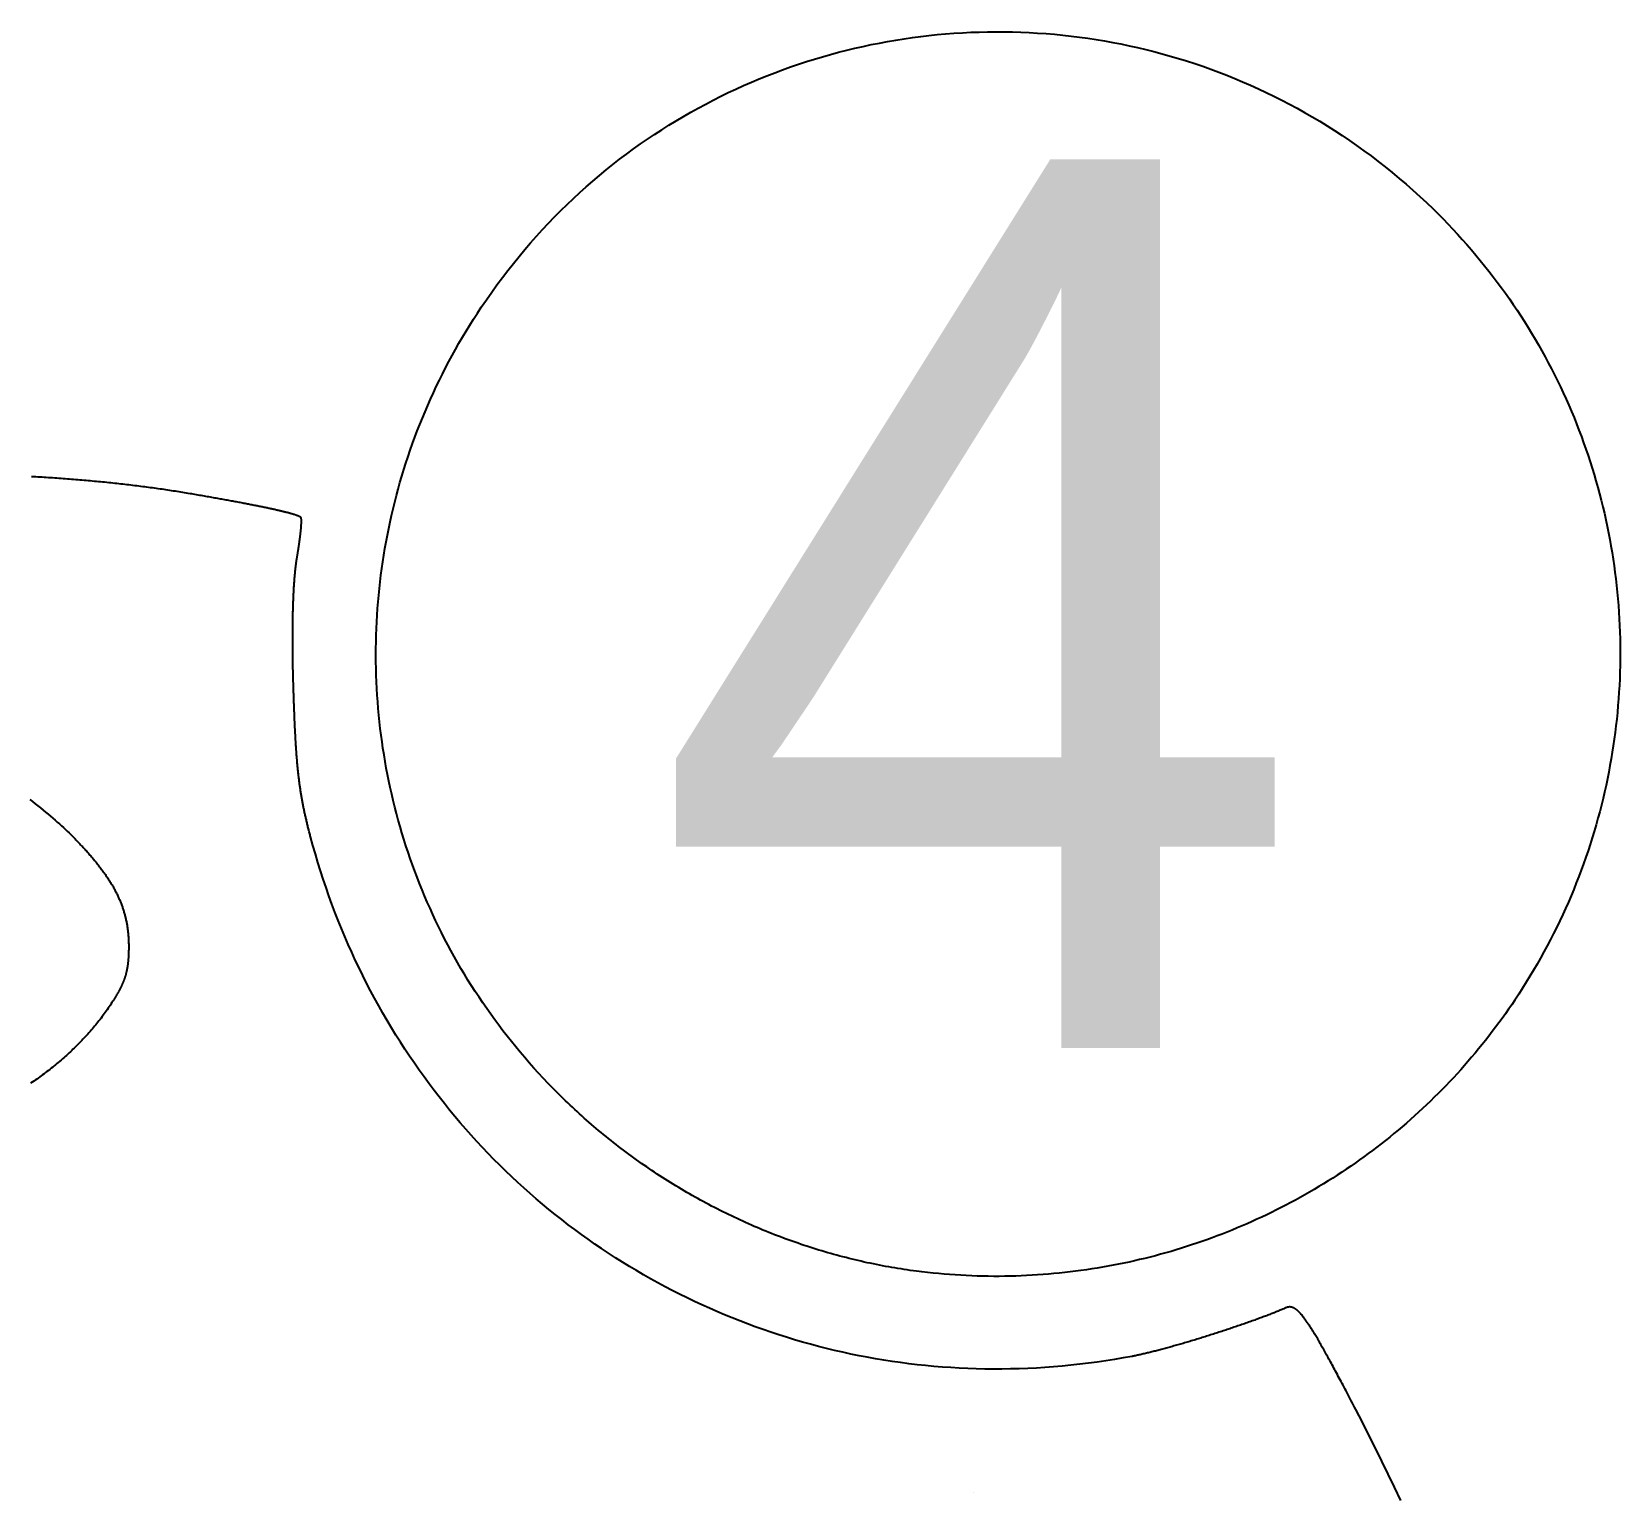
# Model space of a CAD drawing. Extents: x 0 to 527, y 0 to 420.
# Drawn here: x 504.1 to 511.64, y 92.19 to 99.12 of the extents above; entities that cross this region are included whole.
import ezdxf

# ---------------------------------------------------------------- set-up
doc = ezdxf.new("R2010")
doc.units = 0
doc.layers.get('0').update_dxf_attribs({"linetype": 'CONTINUOUS'})
doc.layers.add('LAYER_1', color=7, linetype='CONTINUOUS')

# ---------------------------------------------------------------- blocks, each defined once
blk = doc.blocks.new('LOGO')
at = {"layer": 'LAYER_1', "color": 5}
for p, q in [((240.1545, 207.9206), (240.1545, 207.9206)), ((243.0603, 196.6132), (243.0603, 196.6132))]:
    blk.add_line(p, q, dxfattribs=at)
for points in [[(217.893, 257.231, 0), (218.156, 257.619, 0), (218.423, 258.001, 0), (218.695, 258.378, 0), (218.971, 258.75, 0), (219.251, 259.117, 0), (219.536, 259.478, 0), (219.825, 259.834, 0), (220.118, 260.185, 0), (220.415, 260.531, 0), (220.717, 260.871, 0), (221.022, 261.206, 0), (221.331, 261.535, 0), (221.644, 261.859, 0), (221.96, 262.178, 0), (222.281, 262.492, 0), (222.605, 262.8, 0), (222.933, 263.103, 0), (223.264, 263.4, 0), (223.598, 263.692, 0), (223.936, 263.979, 0), (224.278, 264.26, 0), (224.622, 264.536, 0), (224.97, 264.807, 0), (225.321, 265.072, 0), (225.675, 265.332, 0), (226.032, 265.586, 0), (226.392, 265.835, 0), (226.755, 266.079, 0), (227.121, 266.317, 0), (227.49, 266.549, 0), (227.861, 266.777, 0), (228.235, 266.998, 0), (228.611, 267.215, 0), (228.99, 267.425, 0), (229.372, 267.631, 0), (229.756, 267.831, 0), (230.142, 268.025, 0), (230.53, 268.214, 0), (230.921, 268.397, 0), (231.314, 268.575, 0), (231.709, 268.748, 0), (232.106, 268.915, 0), (232.505, 269.076, 0), (232.905, 269.232, 0), (233.308, 269.382, 0), (233.712, 269.527, 0), (234.118, 269.666, 0), (234.526, 269.8, 0), (234.935, 269.928, 0), (235.346, 270.051, 0), (235.758, 270.168, 0), (236.172, 270.279, 0), (236.587, 270.385, 0), (237.003, 270.485, 0), (237.421, 270.58, 0), (237.839, 270.669, 0), (238.259, 270.752, 0), (238.68, 270.83, 0), (239.101, 270.902, 0), (239.524, 270.969, 0), (239.947, 271.03, 0), (240.372, 271.085, 0), (240.796, 271.135, 0), (241.222, 271.179, 0), (241.648, 271.217, 0), (242.074, 271.249, 0), (242.502, 271.276, 0), (242.929, 271.298, 0), (243.357, 271.313, 0), (243.785, 271.323, 0), (244.213, 271.327, 0), (244.641, 271.326, 0), (245.07, 271.319, 0), (245.498, 271.306, 0), (245.927, 271.287, 0), (246.355, 271.262, 0), (246.783, 271.232, 0), (247.211, 271.196, 0), (247.638, 271.155, 0), (248.066, 271.107, 0), (248.492, 271.054, 0), (248.919, 270.995, 0), (249.344, 270.93, 0), (249.769, 270.86, 0), (250.194, 270.783, 0), (250.618, 270.701, 0), (251.041, 270.613, 0), (251.463, 270.52, 0), (251.884, 270.42, 0), (252.304, 270.315, 0), (252.723, 270.203, 0), (253.141, 270.086, 0), (253.558, 269.964, 0), (253.973, 269.835, 0), (254.388, 269.7, 0), (254.8, 269.56, 0), (255.212, 269.413, 0), (255.622, 269.261, 0), (256.03, 269.103, 0), (256.437, 268.939, 0), (256.842, 268.769, 0), (257.246, 268.593, 0), (257.647, 268.412, 0), (258.047, 268.224, 0), (258.445, 268.03, 0), (258.841, 267.831, 0), (259.234, 267.626, 0), (259.626, 267.414, 0), (260.015, 267.197, 0), (260.403, 266.974, 0), (260.787, 266.745, 0), (261.17, 266.509, 0), (261.55, 266.268, 0), (261.928, 266.021, 0), (262.303, 265.768, 0), (262.675, 265.509, 0), (263.045, 265.244, 0), (263.412, 264.973, 0), (263.776, 264.695, 0), (264.137, 264.412, 0), (264.496, 264.123, 0), (264.851, 263.828, 0), (265.204, 263.527, 0), (265.553, 263.219, 0), (265.899, 262.906, 0), (266.242, 262.587, 0), (266.581, 262.261, 0)], [(266.581, 262.261, 0), (266.839, 262.008, 0), (267.093, 261.753, 0), (267.343, 261.495, 0), (267.59, 261.235, 0), (267.834, 260.973, 0), (268.074, 260.708, 0), (268.311, 260.442, 0), (268.544, 260.173, 0), (268.774, 259.902, 0), (269, 259.629, 0), (269.223, 259.354, 0), (269.443, 259.077, 0), (269.659, 258.798, 0), (269.871, 258.517, 0), (270.08, 258.234, 0), (270.286, 257.949, 0), (270.488, 257.663, 0), (270.687, 257.374, 0), (270.882, 257.084, 0), (271.074, 256.792, 0), (271.262, 256.498, 0), (271.446, 256.203, 0), (271.628, 255.905, 0), (271.805, 255.607, 0), (271.98, 255.306, 0), (272.15, 255.004, 0), (272.317, 254.7, 0), (272.481, 254.395, 0), (272.641, 254.089, 0), (272.798, 253.781, 0), (272.951, 253.471, 0), (273.101, 253.16, 0), (273.247, 252.848, 0), (273.389, 252.534, 0), (273.528, 252.219, 0), (273.664, 251.903, 0), (273.795, 251.586, 0), (273.924, 251.267, 0), (274.049, 250.947, 0), (274.17, 250.626, 0), (274.288, 250.304, 0), (274.402, 249.981, 0), (274.512, 249.656, 0), (274.619, 249.331, 0), (274.723, 249.005, 0), (274.823, 248.677, 0), (274.919, 248.349, 0), (275.012, 248.02, 0), (275.101, 247.69, 0), (275.187, 247.359, 0), (275.269, 247.027, 0), (275.347, 246.695, 0), (275.422, 246.362, 0), (275.493, 246.028, 0), (275.561, 245.693, 0), (275.625, 245.358, 0), (275.685, 245.022, 0), (275.742, 244.686, 0), (275.795, 244.348, 0), (275.845, 244.011, 0), (275.891, 243.673, 0), (275.933, 243.334, 0), (275.972, 242.995, 0), (276.007, 242.656, 0), (276.038, 242.316, 0), (276.066, 241.976, 0), (276.09, 241.635, 0), (276.111, 241.294, 0), (276.128, 240.953, 0), (276.141, 240.612, 0), (276.151, 240.271, 0), (276.157, 239.929, 0), (276.159, 239.587, 0), (276.157, 239.245, 0), (276.152, 238.903, 0), (276.144, 238.561, 0), (276.131, 238.219, 0), (276.115, 237.877, 0), (276.096, 237.535, 0), (276.072, 237.194, 0), (276.045, 236.852, 0), (276.014, 236.51, 0), (275.98, 236.169, 0), (275.942, 235.828, 0), (275.9, 235.487, 0), (275.855, 235.146, 0), (275.805, 234.805, 0), (275.752, 234.465, 0), (275.696, 234.126, 0), (275.635, 233.786, 0), (275.571, 233.447, 0), (275.504, 233.109, 0), (275.432, 232.771, 0), (275.357, 232.433, 0), (275.278, 232.097, 0), (275.195, 231.76, 0), (275.109, 231.424, 0), (275.019, 231.089, 0), (274.925, 230.755, 0), (274.827, 230.421, 0), (274.726, 230.088, 0), (274.621, 229.756, 0), (274.512, 229.425, 0), (274.399, 229.094, 0), (274.283, 228.764, 0), (274.163, 228.435, 0), (274.039, 228.107, 0), (273.911, 227.78, 0), (273.78, 227.454, 0), (273.644, 227.129, 0), (273.505, 226.805, 0), (273.363, 226.482, 0), (273.216, 226.161, 0), (273.066, 225.84, 0), (272.912, 225.52, 0), (272.754, 225.202, 0), (272.592, 224.885, 0), (272.426, 224.569, 0), (272.257, 224.254, 0), (272.084, 223.941, 0), (271.907, 223.629, 0), (271.726, 223.319, 0), (271.542, 223.01, 0), (271.353, 222.702, 0), (271.161, 222.396, 0), (270.965, 222.091, 0), (270.765, 221.788, 0)], [(222.077, 216.758, 0), (221.819, 217.011, 0), (221.565, 217.266, 0), (221.315, 217.524, 0), (221.068, 217.784, 0), (220.824, 218.046, 0), (220.584, 218.311, 0), (220.347, 218.577, 0), (220.114, 218.846, 0), (219.884, 219.117, 0), (219.658, 219.39, 0), (219.435, 219.665, 0), (219.215, 219.942, 0), (218.999, 220.221, 0), (218.787, 220.502, 0), (218.578, 220.785, 0), (218.372, 221.07, 0), (218.17, 221.356, 0), (217.971, 221.645, 0), (217.776, 221.935, 0), (217.584, 222.227, 0), (217.396, 222.521, 0), (217.212, 222.817, 0), (217.03, 223.114, 0), (216.853, 223.413, 0), (216.678, 223.713, 0), (216.508, 224.015, 0), (216.341, 224.319, 0), (216.177, 224.624, 0), (216.017, 224.93, 0), (215.86, 225.239, 0), (215.707, 225.548, 0), (215.557, 225.859, 0), (215.411, 226.171, 0), (215.269, 226.485, 0), (215.13, 226.8, 0), (214.994, 227.116, 0), (214.863, 227.434, 0), (214.734, 227.752, 0), (214.609, 228.072, 0), (214.488, 228.393, 0), (214.37, 228.715, 0), (214.256, 229.038, 0), (214.146, 229.363, 0), (214.039, 229.688, 0), (213.935, 230.014, 0), (213.835, 230.342, 0), (213.739, 230.67, 0), (213.646, 230.999, 0), (213.557, 231.329, 0), (213.471, 231.66, 0), (213.389, 231.992, 0), (213.311, 232.324, 0), (213.236, 232.657, 0), (213.165, 232.991, 0), (213.097, 233.326, 0), (213.033, 233.661, 0), (212.973, 233.997, 0), (212.916, 234.334, 0), (212.863, 234.671, 0), (212.813, 235.008, 0), (212.767, 235.346, 0), (212.725, 235.685, 0), (212.686, 236.024, 0), (212.651, 236.363, 0), (212.62, 236.703, 0), (212.592, 237.044, 0), (212.568, 237.384, 0), (212.547, 237.725, 0), (212.53, 238.066, 0), (212.517, 238.407, 0), (212.507, 238.749, 0), (212.501, 239.09, 0), (212.499, 239.432, 0), (212.501, 239.774, 0), (212.506, 240.116, 0), (212.514, 240.458, 0), (212.527, 240.8, 0), (212.543, 241.142, 0), (212.562, 241.484, 0), (212.586, 241.826, 0), (212.613, 242.167, 0), (212.644, 242.509, 0), (212.678, 242.85, 0), (212.716, 243.192, 0), (212.758, 243.533, 0), (212.803, 243.873, 0), (212.853, 244.214, 0), (212.906, 244.554, 0), (212.962, 244.893, 0), (213.023, 245.233, 0), (213.087, 245.572, 0), (213.154, 245.91, 0), (213.226, 246.248, 0), (213.301, 246.586, 0), (213.38, 246.923, 0), (213.463, 247.259, 0), (213.549, 247.595, 0), (213.639, 247.93, 0), (213.733, 248.264, 0), (213.831, 248.598, 0), (213.932, 248.931, 0), (214.037, 249.263, 0), (214.146, 249.595, 0), (214.259, 249.925, 0), (214.375, 250.255, 0), (214.495, 250.584, 0), (214.619, 250.912, 0), (214.747, 251.239, 0), (214.878, 251.565, 0), (215.014, 251.89, 0), (215.153, 252.214, 0), (215.295, 252.537, 0), (215.442, 252.859, 0), (215.592, 253.179, 0), (215.746, 253.499, 0), (215.904, 253.817, 0), (216.066, 254.134, 0), (216.232, 254.45, 0), (216.401, 254.765, 0), (216.574, 255.078, 0), (216.751, 255.39, 0), (216.932, 255.7, 0), (217.116, 256.009, 0), (217.305, 256.317, 0), (217.497, 256.623, 0), (217.693, 256.928, 0), (217.893, 257.231, 0)], [(202.994, 247.695, 0), (202.9, 247.711, 0), (202.807, 247.727, 0), (202.713, 247.743, 0), (202.619, 247.758, 0), (202.525, 247.773, 0), (202.43, 247.789, 0), (202.335, 247.804, 0), (202.24, 247.819, 0), (202.144, 247.833, 0), (202.048, 247.848, 0), (201.952, 247.863, 0), (201.855, 247.877, 0), (201.758, 247.892, 0), (201.661, 247.906, 0), (201.563, 247.92, 0), (201.465, 247.934, 0), (201.367, 247.948, 0), (201.269, 247.962, 0), (201.17, 247.975, 0), (201.071, 247.989, 0), (200.972, 248.002, 0), (200.873, 248.016, 0), (200.773, 248.029, 0), (200.673, 248.042, 0), (200.572, 248.055, 0), (200.472, 248.067, 0), (200.371, 248.08, 0), (200.27, 248.093, 0), (200.169, 248.105, 0), (200.067, 248.117, 0), (199.965, 248.13, 0), (199.863, 248.142, 0), (199.761, 248.154, 0), (199.659, 248.165, 0), (199.556, 248.177, 0), (199.453, 248.189, 0), (199.35, 248.2, 0), (199.247, 248.211, 0), (199.143, 248.222, 0), (199.04, 248.234, 0), (198.936, 248.244, 0), (198.832, 248.255, 0), (198.727, 248.266, 0), (198.623, 248.277, 0), (198.518, 248.287, 0), (198.413, 248.297, 0), (198.308, 248.307, 0), (198.203, 248.317, 0), (198.098, 248.327, 0), (197.992, 248.337, 0), (197.887, 248.347, 0), (197.781, 248.356, 0), (197.675, 248.366, 0), (197.569, 248.375, 0), (197.463, 248.384, 0), (197.356, 248.393, 0), (197.25, 248.402, 0), (197.143, 248.411, 0), (197.036, 248.42, 0), (196.929, 248.428, 0), (196.822, 248.437, 0), (196.715, 248.445, 0), (196.608, 248.453, 0), (196.5, 248.461, 0), (196.393, 248.469, 0), (196.285, 248.477, 0), (196.178, 248.484, 0), (196.07, 248.492, 0), (195.962, 248.499, 0), (195.854, 248.506, 0), (195.746, 248.514, 0), (195.638, 248.521, 0), (195.53, 248.527, 0), (195.422, 248.534, 0), (195.313, 248.541, 0), (195.205, 248.547, 0), (195.096, 248.554, 0), (194.988, 248.56, 0), (194.879, 248.566, 0)], [(208.664, 246.478, 0), (208.66, 246.483, 0), (208.654, 246.488, 0), (208.648, 246.492, 0), (208.641, 246.497, 0), (208.634, 246.502, 0), (208.626, 246.507, 0), (208.617, 246.512, 0), (208.608, 246.517, 0), (208.598, 246.523, 0), (208.587, 246.528, 0), (208.576, 246.533, 0), (208.564, 246.539, 0), (208.551, 246.544, 0), (208.538, 246.55, 0), (208.524, 246.556, 0), (208.51, 246.562, 0), (208.495, 246.567, 0), (208.479, 246.573, 0), (208.463, 246.58, 0), (208.445, 246.586, 0), (208.428, 246.592, 0), (208.41, 246.598, 0), (208.391, 246.605, 0), (208.371, 246.611, 0), (208.351, 246.618, 0), (208.33, 246.624, 0), (208.309, 246.631, 0), (208.286, 246.638, 0), (208.264, 246.645, 0), (208.24, 246.652, 0), (208.216, 246.659, 0), (208.192, 246.666, 0), (208.166, 246.673, 0), (208.14, 246.68, 0), (208.114, 246.688, 0), (208.087, 246.695, 0), (208.059, 246.703, 0), (208.03, 246.71, 0), (208.001, 246.718, 0), (207.972, 246.726, 0), (207.941, 246.734, 0), (207.91, 246.741, 0), (207.879, 246.749, 0), (207.846, 246.758, 0), (207.814, 246.766, 0), (207.78, 246.774, 0), (207.746, 246.782, 0), (207.711, 246.791, 0), (207.676, 246.799, 0), (207.64, 246.808, 0), (207.603, 246.816, 0), (207.566, 246.825, 0), (207.528, 246.834, 0), (207.489, 246.843, 0), (207.45, 246.852, 0), (207.41, 246.861, 0), (207.37, 246.87, 0), (207.329, 246.879, 0), (207.287, 246.888, 0), (207.245, 246.898, 0), (207.202, 246.907, 0), (207.158, 246.916, 0), (207.114, 246.926, 0), (207.069, 246.936, 0), (207.024, 246.945, 0), (206.978, 246.955, 0), (206.931, 246.965, 0), (206.884, 246.975, 0), (206.836, 246.985, 0), (206.787, 246.995, 0), (206.738, 247.005, 0), (206.688, 247.016, 0), (206.638, 247.026, 0), (206.587, 247.036, 0), (206.535, 247.047, 0), (206.483, 247.057, 0), (206.43, 247.068, 0), (206.376, 247.079, 0), (206.322, 247.09, 0), (206.267, 247.1, 0), (206.212, 247.111, 0), (206.156, 247.122, 0), (206.099, 247.134, 0), (206.042, 247.145, 0), (205.984, 247.156, 0), (205.925, 247.167, 0), (205.866, 247.179, 0), (205.806, 247.19, 0), (205.746, 247.202, 0), (205.685, 247.213, 0), (205.623, 247.225, 0), (205.561, 247.237, 0), (205.498, 247.249, 0), (205.434, 247.261, 0), (205.37, 247.273, 0), (205.306, 247.285, 0), (205.24, 247.297, 0), (205.174, 247.309, 0), (205.108, 247.321, 0), (205.041, 247.334, 0), (204.973, 247.346, 0), (204.904, 247.359, 0), (204.835, 247.371, 0), (204.766, 247.384, 0), (204.695, 247.397, 0), (204.624, 247.41, 0), (204.553, 247.422, 0), (204.481, 247.435, 0), (204.408, 247.448, 0), (204.335, 247.462, 0), (204.261, 247.475, 0), (204.186, 247.488, 0), (204.111, 247.501, 0), (204.035, 247.515, 0), (203.959, 247.528, 0), (203.881, 247.542, 0), (203.804, 247.555, 0), (203.726, 247.569, 0), (203.647, 247.583, 0), (203.567, 247.597, 0), (203.487, 247.61, 0), (203.406, 247.624, 0), (203.325, 247.639, 0), (203.243, 247.653, 0), (203.16, 247.667, 0), (203.077, 247.681, 0), (202.994, 247.695, 0)], [(208.47, 244.45, 0), (208.475, 244.475, 0), (208.479, 244.499, 0), (208.483, 244.524, 0), (208.487, 244.548, 0), (208.491, 244.573, 0), (208.496, 244.597, 0), (208.5, 244.621, 0), (208.504, 244.646, 0), (208.508, 244.67, 0), (208.512, 244.694, 0), (208.515, 244.718, 0), (208.519, 244.742, 0), (208.523, 244.766, 0), (208.527, 244.79, 0), (208.531, 244.813, 0), (208.534, 244.837, 0), (208.538, 244.861, 0), (208.542, 244.884, 0), (208.545, 244.908, 0), (208.549, 244.931, 0), (208.552, 244.954, 0), (208.556, 244.977, 0), (208.559, 245, 0), (208.563, 245.023, 0), (208.566, 245.046, 0), (208.57, 245.069, 0), (208.573, 245.091, 0), (208.576, 245.114, 0), (208.579, 245.136, 0), (208.582, 245.159, 0), (208.586, 245.181, 0), (208.589, 245.203, 0), (208.592, 245.225, 0), (208.595, 245.247, 0), (208.598, 245.269, 0), (208.6, 245.29, 0), (208.603, 245.312, 0), (208.606, 245.333, 0), (208.609, 245.354, 0), (208.612, 245.375, 0), (208.614, 245.396, 0), (208.617, 245.417, 0), (208.62, 245.438, 0), (208.622, 245.458, 0), (208.625, 245.479, 0), (208.627, 245.499, 0), (208.63, 245.519, 0), (208.632, 245.539, 0), (208.634, 245.559, 0), (208.637, 245.579, 0), (208.639, 245.598, 0), (208.641, 245.618, 0), (208.643, 245.637, 0), (208.645, 245.656, 0), (208.647, 245.675, 0), (208.649, 245.694, 0), (208.651, 245.712, 0), (208.653, 245.731, 0), (208.655, 245.749, 0), (208.657, 245.767, 0), (208.659, 245.785, 0), (208.661, 245.802, 0), (208.662, 245.82, 0), (208.664, 245.837, 0), (208.666, 245.854, 0), (208.667, 245.871, 0), (208.669, 245.888, 0), (208.67, 245.905, 0), (208.671, 245.921, 0), (208.673, 245.938, 0), (208.674, 245.954, 0), (208.675, 245.969, 0), (208.677, 245.985, 0), (208.678, 246, 0), (208.679, 246.016, 0), (208.68, 246.031, 0), (208.681, 246.046, 0), (208.682, 246.06, 0), (208.683, 246.075, 0), (208.684, 246.089, 0), (208.685, 246.103, 0), (208.685, 246.117, 0), (208.686, 246.13, 0), (208.687, 246.143, 0), (208.687, 246.157, 0), (208.688, 246.169, 0), (208.688, 246.182, 0), (208.689, 246.194, 0), (208.689, 246.207, 0), (208.69, 246.219, 0), (208.69, 246.23, 0), (208.69, 246.242, 0), (208.69, 246.253, 0), (208.691, 246.264, 0), (208.691, 246.275, 0), (208.691, 246.285, 0), (208.691, 246.296, 0), (208.691, 246.306, 0), (208.69, 246.315, 0), (208.69, 246.325, 0), (208.69, 246.334, 0), (208.69, 246.343, 0), (208.689, 246.352, 0), (208.689, 246.36, 0), (208.689, 246.369, 0), (208.688, 246.377, 0), (208.687, 246.384, 0), (208.687, 246.392, 0), (208.686, 246.399, 0), (208.685, 246.406, 0), (208.685, 246.412, 0), (208.684, 246.419, 0), (208.683, 246.425, 0), (208.682, 246.43, 0), (208.681, 246.436, 0), (208.68, 246.441, 0), (208.679, 246.446, 0), (208.678, 246.45, 0), (208.676, 246.455, 0), (208.675, 246.459, 0), (208.674, 246.462, 0), (208.672, 246.466, 0), (208.671, 246.469, 0), (208.669, 246.472, 0), (208.668, 246.474, 0), (208.666, 246.476, 0), (208.664, 246.478, 0)], [(194.795, 232.055, 0), (194.937, 231.944, 0), (195.076, 231.835, 0), (195.212, 231.726, 0), (195.345, 231.618, 0), (195.476, 231.512, 0), (195.604, 231.407, 0), (195.728, 231.303, 0), (195.85, 231.2, 0), (195.968, 231.099, 0), (196.084, 230.999, 0), (196.196, 230.9, 0), (196.306, 230.803, 0), (196.412, 230.707, 0), (196.514, 230.613, 0), (196.614, 230.52, 0), (196.71, 230.429, 0), (196.802, 230.339, 0)], [(208.285, 237.712, 0), (208.283, 237.785, 0), (208.281, 237.858, 0), (208.279, 237.931, 0), (208.277, 238.003, 0), (208.275, 238.076, 0), (208.273, 238.148, 0), (208.271, 238.219, 0), (208.269, 238.291, 0), (208.267, 238.362, 0), (208.266, 238.433, 0), (208.264, 238.503, 0), (208.262, 238.574, 0), (208.261, 238.644, 0), (208.259, 238.713, 0), (208.258, 238.783, 0), (208.257, 238.852, 0), (208.255, 238.921, 0), (208.254, 238.99, 0), (208.253, 239.058, 0), (208.252, 239.126, 0), (208.251, 239.194, 0), (208.25, 239.261, 0), (208.249, 239.329, 0), (208.248, 239.395, 0), (208.247, 239.462, 0), (208.247, 239.528, 0), (208.246, 239.594, 0), (208.245, 239.66, 0), (208.245, 239.726, 0), (208.244, 239.791, 0), (208.244, 239.855, 0), (208.244, 239.92, 0), (208.243, 239.984, 0), (208.243, 240.048, 0), (208.243, 240.112, 0), (208.243, 240.175, 0), (208.243, 240.238, 0), (208.243, 240.301, 0), (208.243, 240.363, 0), (208.243, 240.425, 0), (208.243, 240.487, 0), (208.243, 240.548, 0), (208.243, 240.609, 0), (208.244, 240.67, 0), (208.244, 240.73, 0), (208.245, 240.79, 0), (208.245, 240.85, 0), (208.246, 240.91, 0), (208.246, 240.969, 0), (208.247, 241.028, 0), (208.248, 241.086, 0), (208.249, 241.144, 0), (208.249, 241.202, 0), (208.25, 241.259, 0), (208.251, 241.316, 0), (208.252, 241.373, 0), (208.253, 241.43, 0), (208.255, 241.486, 0), (208.256, 241.542, 0), (208.257, 241.597, 0), (208.258, 241.652, 0), (208.26, 241.707, 0), (208.261, 241.761, 0), (208.263, 241.815, 0), (208.264, 241.869, 0), (208.266, 241.922, 0), (208.268, 241.975, 0), (208.269, 242.028, 0), (208.271, 242.08, 0), (208.273, 242.132, 0), (208.275, 242.183, 0), (208.277, 242.234, 0), (208.279, 242.285, 0), (208.281, 242.336, 0), (208.283, 242.386, 0), (208.285, 242.435, 0), (208.287, 242.485, 0), (208.29, 242.534, 0), (208.292, 242.582, 0), (208.295, 242.631, 0), (208.297, 242.678, 0), (208.299, 242.726, 0), (208.302, 242.773, 0), (208.305, 242.82, 0), (208.307, 242.866, 0), (208.31, 242.912, 0), (208.313, 242.958, 0), (208.316, 243.003, 0), (208.319, 243.048, 0), (208.322, 243.092, 0), (208.325, 243.136, 0), (208.328, 243.18, 0), (208.331, 243.223, 0), (208.334, 243.266, 0), (208.337, 243.308, 0), (208.341, 243.35, 0), (208.344, 243.392, 0), (208.347, 243.433, 0), (208.351, 243.474, 0), (208.354, 243.515, 0), (208.358, 243.555, 0), (208.362, 243.594, 0), (208.365, 243.633, 0), (208.369, 243.672, 0), (208.373, 243.711, 0), (208.377, 243.749, 0), (208.381, 243.786, 0), (208.385, 243.824, 0), (208.389, 243.86, 0), (208.393, 243.897, 0), (208.397, 243.933, 0), (208.401, 243.968, 0), (208.405, 244.003, 0), (208.41, 244.038, 0), (208.414, 244.072, 0), (208.418, 244.106, 0), (208.423, 244.139, 0), (208.427, 244.172, 0), (208.432, 244.205, 0), (208.437, 244.237, 0), (208.441, 244.269, 0), (208.446, 244.3, 0), (208.451, 244.331, 0), (208.456, 244.361, 0), (208.46, 244.391, 0), (208.465, 244.421, 0), (208.47, 244.45, 0)], [(209.158, 230.145, 0), (209.144, 230.197, 0), (209.131, 230.25, 0), (209.117, 230.302, 0), (209.103, 230.354, 0), (209.09, 230.405, 0), (209.077, 230.457, 0), (209.064, 230.507, 0), (209.051, 230.558, 0), (209.038, 230.609, 0), (209.026, 230.659, 0), (209.014, 230.709, 0), (209.001, 230.759, 0), (208.989, 230.808, 0), (208.977, 230.858, 0), (208.965, 230.907, 0), (208.954, 230.956, 0), (208.942, 231.005, 0), (208.931, 231.054, 0), (208.92, 231.102, 0), (208.909, 231.151, 0), (208.898, 231.199, 0), (208.887, 231.247, 0), (208.876, 231.295, 0), (208.866, 231.343, 0), (208.855, 231.391, 0), (208.845, 231.439, 0), (208.835, 231.487, 0), (208.825, 231.535, 0), (208.815, 231.583, 0), (208.805, 231.63, 0), (208.796, 231.678, 0), (208.786, 231.726, 0), (208.777, 231.773, 0), (208.768, 231.821, 0), (208.758, 231.869, 0), (208.749, 231.917, 0), (208.741, 231.964, 0), (208.732, 232.012, 0), (208.723, 232.06, 0), (208.715, 232.108, 0), (208.706, 232.156, 0), (208.698, 232.204, 0), (208.69, 232.252, 0), (208.682, 232.301, 0), (208.674, 232.349, 0), (208.666, 232.398, 0), (208.658, 232.447, 0), (208.65, 232.495, 0), (208.643, 232.545, 0), (208.636, 232.594, 0), (208.628, 232.643, 0), (208.621, 232.693, 0), (208.614, 232.743, 0), (208.607, 232.793, 0), (208.6, 232.843, 0), (208.593, 232.893, 0), (208.586, 232.944, 0), (208.58, 232.995, 0), (208.573, 233.046, 0), (208.567, 233.098, 0), (208.56, 233.15, 0), (208.554, 233.202, 0), (208.548, 233.254, 0), (208.542, 233.307, 0), (208.536, 233.36, 0), (208.53, 233.413, 0), (208.524, 233.467, 0), (208.518, 233.521, 0), (208.513, 233.576, 0), (208.507, 233.631, 0), (208.502, 233.686, 0), (208.496, 233.741, 0), (208.491, 233.798, 0), (208.486, 233.854, 0), (208.481, 233.911, 0), (208.475, 233.968, 0), (208.47, 234.026, 0), (208.465, 234.084, 0), (208.461, 234.143, 0), (208.456, 234.202, 0), (208.451, 234.262, 0), (208.446, 234.322, 0), (208.442, 234.383, 0), (208.437, 234.444, 0), (208.433, 234.506, 0), (208.428, 234.568, 0), (208.424, 234.631, 0), (208.419, 234.694, 0), (208.415, 234.758, 0), (208.411, 234.822, 0), (208.407, 234.888, 0), (208.403, 234.953, 0), (208.399, 235.02, 0), (208.395, 235.087, 0), (208.391, 235.154, 0), (208.387, 235.222, 0), (208.383, 235.291, 0), (208.379, 235.361, 0), (208.376, 235.431, 0), (208.372, 235.502, 0), (208.368, 235.574, 0), (208.365, 235.646, 0), (208.361, 235.719, 0), (208.358, 235.793, 0), (208.354, 235.867, 0), (208.351, 235.942, 0), (208.347, 236.018, 0), (208.344, 236.095, 0), (208.341, 236.173, 0), (208.337, 236.251, 0), (208.334, 236.33, 0), (208.331, 236.41, 0), (208.328, 236.491, 0), (208.324, 236.572, 0), (208.321, 236.654, 0), (208.318, 236.738, 0), (208.315, 236.822, 0), (208.312, 236.907, 0), (208.309, 236.992, 0), (208.306, 237.079, 0), (208.303, 237.167, 0), (208.3, 237.255, 0), (208.297, 237.345, 0), (208.294, 237.435, 0), (208.291, 237.526, 0), (208.288, 237.619, 0), (208.285, 237.712, 0)], [(196.802, 230.339, 0), (196.854, 230.288, 0), (196.906, 230.236, 0), (196.957, 230.186, 0), (197.008, 230.135, 0), (197.058, 230.085, 0), (197.107, 230.035, 0), (197.156, 229.985, 0), (197.205, 229.935, 0), (197.253, 229.885, 0), (197.301, 229.836, 0), (197.348, 229.787, 0), (197.394, 229.738, 0), (197.44, 229.689, 0), (197.486, 229.64, 0), (197.531, 229.592, 0), (197.575, 229.544, 0), (197.62, 229.495, 0), (197.663, 229.448, 0), (197.706, 229.4, 0), (197.749, 229.352, 0), (197.791, 229.305, 0), (197.833, 229.258, 0), (197.874, 229.21, 0), (197.915, 229.163, 0), (197.955, 229.117, 0), (197.995, 229.07, 0), (198.034, 229.024, 0), (198.073, 228.977, 0), (198.111, 228.931, 0), (198.149, 228.885, 0), (198.186, 228.839, 0), (198.223, 228.793, 0), (198.26, 228.747, 0), (198.296, 228.702, 0), (198.331, 228.656, 0), (198.366, 228.611, 0), (198.401, 228.565, 0), (198.435, 228.52, 0), (198.469, 228.475, 0), (198.502, 228.43, 0), (198.535, 228.385, 0), (198.567, 228.341, 0), (198.599, 228.296, 0), (198.631, 228.251, 0), (198.662, 228.207, 0), (198.692, 228.163, 0), (198.723, 228.118, 0), (198.752, 228.074, 0), (198.782, 228.03, 0), (198.81, 227.986, 0), (198.839, 227.942, 0), (198.867, 227.898, 0), (198.894, 227.854, 0), (198.921, 227.81, 0), (198.948, 227.766, 0), (198.974, 227.722, 0), (199, 227.679, 0), (199.026, 227.635, 0), (199.051, 227.592, 0), (199.075, 227.548, 0), (199.099, 227.504, 0), (199.123, 227.461, 0), (199.146, 227.417, 0), (199.169, 227.374, 0), (199.192, 227.331, 0), (199.214, 227.287, 0), (199.236, 227.244, 0), (199.257, 227.2, 0), (199.278, 227.157, 0), (199.298, 227.114, 0), (199.318, 227.07, 0), (199.338, 227.027, 0), (199.357, 226.984, 0), (199.376, 226.94, 0), (199.395, 226.897, 0), (199.413, 226.854, 0), (199.431, 226.81, 0), (199.448, 226.767, 0), (199.465, 226.723, 0), (199.481, 226.68, 0), (199.498, 226.636, 0), (199.513, 226.593, 0), (199.529, 226.549, 0), (199.544, 226.506, 0), (199.558, 226.462, 0), (199.573, 226.419, 0), (199.587, 226.375, 0), (199.6, 226.331, 0), (199.613, 226.287, 0), (199.626, 226.243, 0), (199.638, 226.2, 0), (199.65, 226.156, 0), (199.662, 226.112, 0), (199.673, 226.067, 0), (199.684, 226.023, 0), (199.695, 225.979, 0), (199.705, 225.935, 0), (199.715, 225.89, 0), (199.725, 225.846, 0), (199.734, 225.801, 0), (199.743, 225.756, 0), (199.751, 225.712, 0), (199.759, 225.667, 0), (199.767, 225.622, 0), (199.774, 225.577, 0), (199.781, 225.532, 0), (199.788, 225.486, 0), (199.795, 225.441, 0), (199.801, 225.395, 0), (199.806, 225.35, 0), (199.812, 225.304, 0), (199.817, 225.258, 0), (199.822, 225.212, 0), (199.826, 225.166, 0), (199.83, 225.12, 0), (199.834, 225.073, 0), (199.837, 225.027, 0), (199.84, 224.98, 0), (199.843, 224.933, 0), (199.845, 224.886, 0), (199.848, 224.839, 0), (199.849, 224.792, 0), (199.851, 224.745, 0), (199.852, 224.697, 0), (199.853, 224.649, 0), (199.854, 224.601, 0), (199.854, 224.553, 0)], [(251.183, 203.563, 0), (250.736, 203.481, 0), (250.289, 203.405, 0), (249.843, 203.334, 0), (249.397, 203.269, 0), (248.951, 203.21, 0), (248.506, 203.156, 0), (248.061, 203.107, 0), (247.617, 203.064, 0), (247.174, 203.026, 0), (246.731, 202.993, 0), (246.289, 202.966, 0), (245.847, 202.945, 0), (245.407, 202.928, 0), (244.967, 202.917, 0), (244.528, 202.911, 0), (244.089, 202.911, 0), (243.652, 202.915, 0), (243.215, 202.925, 0), (242.78, 202.94, 0), (242.345, 202.961, 0), (241.912, 202.986, 0), (241.479, 203.016, 0), (241.048, 203.052, 0), (240.618, 203.093, 0), (240.189, 203.138, 0), (239.761, 203.189, 0), (239.334, 203.245, 0), (238.909, 203.305, 0), (238.485, 203.371, 0), (238.062, 203.441, 0), (237.641, 203.517, 0), (237.221, 203.597, 0), (236.803, 203.683, 0), (236.386, 203.773, 0), (235.97, 203.867, 0), (235.556, 203.967, 0), (235.144, 204.072, 0), (234.734, 204.181, 0), (234.325, 204.295, 0), (233.918, 204.413, 0), (233.512, 204.537, 0), (233.108, 204.665, 0), (232.707, 204.797, 0), (232.307, 204.935, 0), (231.909, 205.076, 0), (231.512, 205.223, 0), (231.118, 205.374, 0), (230.726, 205.529, 0), (230.336, 205.689, 0), (229.948, 205.853, 0), (229.562, 206.022, 0), (229.178, 206.196, 0), (228.796, 206.373, 0), (228.417, 206.555, 0), (228.04, 206.742, 0), (227.665, 206.933, 0), (227.293, 207.128, 0), (226.922, 207.327, 0), (226.555, 207.531, 0), (226.189, 207.739, 0), (225.826, 207.951, 0), (225.466, 208.167, 0), (225.108, 208.388, 0), (224.753, 208.612, 0), (224.4, 208.841, 0), (224.05, 209.074, 0), (223.703, 209.311, 0), (223.359, 209.552, 0), (223.017, 209.797, 0), (222.678, 210.046, 0), (222.342, 210.299, 0), (222.008, 210.557, 0), (221.678, 210.818, 0), (221.351, 211.083, 0), (221.026, 211.351, 0), (220.705, 211.624, 0), (220.386, 211.901, 0), (220.071, 212.181, 0), (219.759, 212.465, 0), (219.45, 212.754, 0), (219.144, 213.045, 0), (218.842, 213.341, 0), (218.542, 213.64, 0), (218.246, 213.943, 0), (217.954, 214.25, 0), (217.664, 214.56, 0), (217.379, 214.874, 0), (217.096, 215.192, 0), (216.817, 215.513, 0), (216.542, 215.837, 0), (216.27, 216.166, 0), (216.002, 216.497, 0), (215.737, 216.833, 0), (215.476, 217.171, 0), (215.219, 217.513, 0), (214.965, 217.859, 0), (214.716, 218.208, 0), (214.47, 218.56, 0), (214.227, 218.916, 0), (213.989, 219.275, 0), (213.755, 219.637, 0), (213.525, 220.003, 0), (213.298, 220.372, 0), (213.076, 220.744, 0), (212.858, 221.119, 0), (212.644, 221.498, 0), (212.434, 221.88, 0), (212.228, 222.264, 0), (212.026, 222.652, 0), (211.829, 223.043, 0), (211.636, 223.438, 0), (211.447, 223.835, 0), (211.263, 224.235, 0), (211.083, 224.638, 0), (210.907, 225.045, 0), (210.736, 225.454, 0), (210.569, 225.866, 0), (210.407, 226.281, 0), (210.25, 226.699, 0), (210.097, 227.12, 0), (209.948, 227.544, 0), (209.805, 227.97, 0), (209.666, 228.4, 0), (209.532, 228.832, 0), (209.402, 229.267, 0), (209.278, 229.704, 0), (209.158, 230.145, 0)], [(199.854, 224.553, 0), (199.854, 224.524, 0), (199.854, 224.496, 0), (199.854, 224.467, 0), (199.854, 224.439, 0), (199.853, 224.411, 0), (199.853, 224.383, 0), (199.853, 224.355, 0), (199.852, 224.328, 0), (199.852, 224.301, 0), (199.851, 224.274, 0), (199.85, 224.247, 0), (199.85, 224.221, 0), (199.849, 224.194, 0), (199.848, 224.168, 0), (199.847, 224.142, 0), (199.846, 224.117, 0), (199.845, 224.091, 0), (199.844, 224.066, 0), (199.842, 224.041, 0), (199.841, 224.016, 0), (199.84, 223.991, 0), (199.838, 223.966, 0), (199.836, 223.942, 0), (199.835, 223.917, 0), (199.833, 223.893, 0), (199.831, 223.869, 0), (199.829, 223.846, 0), (199.827, 223.822, 0), (199.825, 223.798, 0), (199.823, 223.775, 0), (199.82, 223.752, 0), (199.818, 223.729, 0), (199.816, 223.706, 0), (199.813, 223.683, 0), (199.81, 223.661, 0), (199.807, 223.638, 0), (199.805, 223.616, 0), (199.802, 223.593, 0), (199.799, 223.571, 0), (199.795, 223.549, 0), (199.792, 223.527, 0), (199.789, 223.506, 0), (199.785, 223.484, 0), (199.782, 223.462, 0), (199.778, 223.441, 0), (199.774, 223.419, 0), (199.77, 223.398, 0), (199.766, 223.377, 0), (199.762, 223.356, 0), (199.758, 223.335, 0), (199.754, 223.314, 0), (199.749, 223.293, 0), (199.745, 223.272, 0), (199.74, 223.252, 0), (199.735, 223.231, 0), (199.731, 223.21, 0), (199.726, 223.19, 0), (199.721, 223.17, 0), (199.715, 223.149, 0), (199.71, 223.129, 0), (199.705, 223.109, 0), (199.699, 223.088, 0), (199.693, 223.068, 0), (199.688, 223.048, 0), (199.682, 223.028, 0), (199.676, 223.008, 0), (199.669, 222.988, 0), (199.663, 222.968, 0), (199.657, 222.948, 0), (199.65, 222.928, 0), (199.644, 222.908, 0), (199.637, 222.888, 0), (199.63, 222.868, 0), (199.623, 222.849, 0), (199.616, 222.829, 0), (199.608, 222.809, 0), (199.601, 222.789, 0), (199.593, 222.769, 0), (199.586, 222.749, 0), (199.578, 222.73, 0), (199.57, 222.71, 0), (199.562, 222.69, 0), (199.553, 222.67, 0), (199.545, 222.65, 0), (199.537, 222.63, 0), (199.528, 222.61, 0), (199.519, 222.59, 0), (199.51, 222.57, 0), (199.501, 222.55, 0), (199.492, 222.53, 0), (199.483, 222.51, 0), (199.473, 222.49, 0), (199.463, 222.469, 0), (199.454, 222.449, 0), (199.444, 222.429, 0), (199.434, 222.408, 0), (199.423, 222.388, 0), (199.413, 222.367, 0), (199.402, 222.347, 0), (199.392, 222.326, 0), (199.381, 222.306, 0), (199.37, 222.285, 0), (199.359, 222.264, 0), (199.347, 222.243, 0), (199.336, 222.222, 0), (199.324, 222.201, 0), (199.312, 222.179, 0), (199.301, 222.158, 0), (199.288, 222.137, 0), (199.276, 222.115, 0), (199.264, 222.094, 0), (199.251, 222.072, 0), (199.238, 222.05, 0), (199.226, 222.028, 0), (199.212, 222.006, 0), (199.199, 221.984, 0), (199.186, 221.962, 0), (199.172, 221.939, 0), (199.158, 221.917, 0), (199.145, 221.894, 0), (199.131, 221.871, 0), (199.116, 221.848, 0), (199.102, 221.825, 0), (199.087, 221.802, 0), (199.072, 221.778, 0), (199.058, 221.755, 0), (199.042, 221.731, 0)], [(199.042, 221.731, 0), (198.996, 221.658, 0), (198.948, 221.586, 0), (198.9, 221.513, 0), (198.851, 221.441, 0), (198.802, 221.369, 0), (198.752, 221.298, 0), (198.702, 221.226, 0), (198.651, 221.155, 0), (198.599, 221.084, 0), (198.547, 221.013, 0), (198.494, 220.943, 0), (198.441, 220.873, 0), (198.387, 220.803, 0), (198.333, 220.733, 0), (198.278, 220.664, 0), (198.222, 220.595, 0), (198.166, 220.526, 0), (198.11, 220.457, 0), (198.052, 220.389, 0), (197.995, 220.321, 0), (197.937, 220.253, 0), (197.878, 220.186, 0), (197.819, 220.118, 0), (197.759, 220.051, 0), (197.699, 219.985, 0), (197.638, 219.919, 0), (197.577, 219.852, 0), (197.515, 219.787, 0), (197.453, 219.721, 0), (197.39, 219.656, 0), (197.327, 219.591, 0), (197.263, 219.527, 0), (197.199, 219.463, 0), (197.135, 219.399, 0), (197.069, 219.335, 0), (197.004, 219.272, 0), (196.938, 219.209, 0), (196.871, 219.146, 0), (196.804, 219.084, 0), (196.737, 219.022, 0), (196.669, 218.96, 0), (196.601, 218.899, 0), (196.532, 218.838, 0), (196.463, 218.777, 0), (196.393, 218.717, 0), (196.323, 218.657, 0), (196.253, 218.598, 0), (196.182, 218.538, 0), (196.111, 218.479, 0), (196.039, 218.421, 0), (195.967, 218.363, 0), (195.894, 218.305, 0), (195.821, 218.247, 0), (195.748, 218.19, 0), (195.674, 218.134, 0), (195.6, 218.077, 0), (195.526, 218.021, 0), (195.451, 217.966, 0), (195.375, 217.91, 0), (195.3, 217.856, 0), (195.224, 217.801, 0), (195.147, 217.747, 0), (195.071, 217.693, 0), (194.994, 217.64, 0), (194.916, 217.587, 0), (194.838, 217.535, 0)], [(270.765, 221.788, 0), (270.606, 221.552, 0), (270.446, 221.318, 0), (270.283, 221.086, 0), (270.118, 220.856, 0), (269.952, 220.627, 0), (269.783, 220.4, 0), (269.613, 220.175, 0), (269.441, 219.951, 0), (269.267, 219.73, 0), (269.092, 219.51, 0), (268.914, 219.292, 0), (268.735, 219.075, 0), (268.554, 218.861, 0), (268.371, 218.648, 0), (268.186, 218.437, 0), (268, 218.228, 0), (267.812, 218.021, 0), (267.622, 217.815, 0), (267.43, 217.611, 0), (267.237, 217.41, 0), (267.043, 217.21, 0), (266.846, 217.012, 0), (266.648, 216.815, 0), (266.449, 216.621, 0), (266.247, 216.429, 0), (266.045, 216.238, 0), (265.84, 216.049, 0), (265.634, 215.862, 0), (265.427, 215.677, 0), (265.218, 215.494, 0), (265.008, 215.313, 0), (264.796, 215.134, 0), (264.582, 214.957, 0), (264.367, 214.782, 0), (264.151, 214.608, 0), (263.933, 214.437, 0), (263.714, 214.268, 0), (263.494, 214.1, 0), (263.272, 213.935, 0), (263.049, 213.771, 0), (262.824, 213.61, 0), (262.598, 213.45, 0), (262.371, 213.293, 0), (262.142, 213.137, 0), (261.912, 212.984, 0), (261.681, 212.832, 0), (261.449, 212.683, 0), (261.215, 212.535, 0), (260.981, 212.39, 0), (260.745, 212.247, 0), (260.507, 212.106, 0), (260.269, 211.966, 0), (260.029, 211.829, 0), (259.789, 211.694, 0), (259.547, 211.561, 0), (259.304, 211.43, 0), (259.06, 211.302, 0), (258.815, 211.175, 0), (258.569, 211.051, 0), (258.321, 210.928, 0), (258.073, 210.808, 0), (257.824, 210.69, 0), (257.573, 210.574, 0), (257.322, 210.46, 0), (257.07, 210.348, 0), (256.817, 210.239, 0), (256.562, 210.131, 0), (256.307, 210.026, 0), (256.051, 209.923, 0), (255.794, 209.822, 0), (255.536, 209.724, 0), (255.278, 209.627, 0), (255.018, 209.533, 0), (254.758, 209.441, 0), (254.496, 209.351, 0), (254.234, 209.264, 0), (253.971, 209.178, 0), (253.708, 209.095, 0), (253.443, 209.014, 0), (253.178, 208.936, 0), (252.912, 208.86, 0), (252.646, 208.786, 0), (252.378, 208.714, 0), (252.111, 208.644, 0), (251.842, 208.577, 0), (251.573, 208.513, 0), (251.303, 208.45, 0), (251.032, 208.39, 0), (250.761, 208.332, 0), (250.489, 208.276, 0), (250.217, 208.223, 0), (249.944, 208.172, 0), (249.67, 208.124, 0), (249.396, 208.077, 0), (249.122, 208.034, 0), (248.847, 207.992, 0), (248.571, 207.953, 0), (248.295, 207.916, 0), (248.019, 207.882, 0), (247.742, 207.85, 0), (247.464, 207.821, 0), (247.187, 207.794, 0), (246.909, 207.769, 0), (246.63, 207.747, 0), (246.351, 207.727, 0), (246.072, 207.71, 0), (245.792, 207.695, 0), (245.513, 207.682, 0), (245.232, 207.672, 0), (244.952, 207.665, 0), (244.671, 207.66, 0), (244.39, 207.657, 0), (244.109, 207.657, 0), (243.827, 207.659, 0), (243.546, 207.664, 0), (243.264, 207.672, 0), (242.982, 207.681, 0), (242.7, 207.694, 0), (242.417, 207.709, 0), (242.135, 207.726, 0), (241.852, 207.746, 0), (241.569, 207.769, 0), (241.286, 207.794, 0), (241.004, 207.822, 0), (240.721, 207.852, 0), (240.438, 207.885, 0), (240.154, 207.921, 0)], [(240.154, 207.921, 0), (239.996, 207.942, 0), (239.838, 207.963, 0), (239.68, 207.986, 0), (239.522, 208.01, 0), (239.365, 208.034, 0), (239.207, 208.059, 0), (239.05, 208.085, 0), (238.892, 208.112, 0), (238.735, 208.139, 0), (238.578, 208.168, 0), (238.421, 208.197, 0), (238.265, 208.227, 0), (238.108, 208.258, 0), (237.952, 208.29, 0), (237.795, 208.323, 0), (237.639, 208.356, 0), (237.483, 208.39, 0), (237.327, 208.425, 0), (237.172, 208.461, 0), (237.016, 208.498, 0), (236.861, 208.535, 0), (236.706, 208.573, 0), (236.551, 208.613, 0), (236.396, 208.652, 0), (236.241, 208.693, 0), (236.087, 208.735, 0), (235.933, 208.777, 0), (235.779, 208.82, 0), (235.625, 208.864, 0), (235.472, 208.908, 0), (235.318, 208.954, 0), (235.165, 209, 0), (235.012, 209.047, 0), (234.859, 209.095, 0), (234.707, 209.144, 0), (234.555, 209.193, 0), (234.403, 209.243, 0), (234.251, 209.294, 0), (234.099, 209.346, 0), (233.948, 209.398, 0), (233.797, 209.452, 0), (233.646, 209.506, 0), (233.495, 209.561, 0), (233.345, 209.616, 0), (233.195, 209.673, 0), (233.045, 209.73, 0), (232.896, 209.788, 0), (232.746, 209.846, 0), (232.597, 209.906, 0), (232.448, 209.966, 0), (232.3, 210.027, 0), (232.152, 210.089, 0), (232.004, 210.151, 0), (231.856, 210.214, 0), (231.709, 210.278, 0), (231.562, 210.343, 0), (231.415, 210.408, 0), (231.269, 210.475, 0), (231.122, 210.542, 0), (230.977, 210.609, 0), (230.831, 210.678, 0), (230.686, 210.747, 0), (230.541, 210.817, 0), (230.396, 210.888, 0), (230.252, 210.959, 0), (230.108, 211.031, 0), (229.964, 211.104, 0), (229.821, 211.178, 0), (229.678, 211.252, 0), (229.536, 211.327, 0), (229.393, 211.403, 0), (229.251, 211.48, 0), (229.11, 211.557, 0), (228.969, 211.635, 0), (228.828, 211.714, 0), (228.687, 211.793, 0), (228.547, 211.873, 0), (228.407, 211.954, 0), (228.268, 212.036, 0), (228.129, 212.118, 0), (227.99, 212.201, 0), (227.852, 212.284, 0), (227.714, 212.369, 0), (227.577, 212.454, 0), (227.439, 212.54, 0), (227.303, 212.626, 0), (227.166, 212.714, 0), (227.03, 212.801, 0), (226.895, 212.89, 0), (226.76, 212.979, 0), (226.625, 213.069, 0), (226.491, 213.16, 0), (226.357, 213.251, 0), (226.223, 213.344, 0), (226.09, 213.436, 0), (225.958, 213.53, 0), (225.826, 213.624, 0), (225.694, 213.719, 0), (225.563, 213.814, 0), (225.432, 213.91, 0), (225.301, 214.007, 0), (225.171, 214.105, 0), (225.042, 214.203, 0), (224.913, 214.302, 0), (224.784, 214.401, 0), (224.656, 214.502, 0), (224.528, 214.602, 0), (224.401, 214.704, 0), (224.274, 214.806, 0), (224.148, 214.909, 0), (224.022, 215.013, 0), (223.897, 215.117, 0), (223.772, 215.222, 0), (223.648, 215.327, 0), (223.524, 215.433, 0), (223.4, 215.54, 0), (223.277, 215.648, 0), (223.155, 215.756, 0), (223.033, 215.865, 0), (222.912, 215.974, 0), (222.791, 216.084, 0), (222.671, 216.195, 0), (222.551, 216.306, 0), (222.431, 216.418, 0), (222.313, 216.531, 0), (222.194, 216.644, 0), (222.077, 216.758, 0)], [(259.041, 206.041, 0), (258.997, 206.022, 0), (258.951, 206.002, 0), (258.905, 205.982, 0), (258.858, 205.962, 0), (258.81, 205.942, 0), (258.762, 205.922, 0), (258.712, 205.901, 0), (258.662, 205.881, 0), (258.611, 205.86, 0), (258.56, 205.839, 0), (258.507, 205.818, 0), (258.454, 205.797, 0), (258.401, 205.775, 0), (258.346, 205.754, 0), (258.291, 205.732, 0), (258.235, 205.711, 0), (258.179, 205.689, 0), (258.122, 205.667, 0), (258.064, 205.645, 0), (258.006, 205.623, 0), (257.948, 205.601, 0), (257.888, 205.578, 0), (257.828, 205.556, 0), (257.768, 205.533, 0), (257.707, 205.511, 0), (257.645, 205.488, 0), (257.583, 205.465, 0), (257.521, 205.443, 0), (257.458, 205.42, 0), (257.395, 205.397, 0), (257.331, 205.374, 0), (257.266, 205.351, 0), (257.202, 205.328, 0), (257.137, 205.305, 0), (257.071, 205.281, 0), (257.005, 205.258, 0), (256.939, 205.235, 0), (256.872, 205.212, 0), (256.805, 205.189, 0), (256.738, 205.165, 0), (256.671, 205.142, 0), (256.603, 205.119, 0), (256.534, 205.095, 0), (256.466, 205.072, 0), (256.397, 205.049, 0), (256.328, 205.025, 0), (256.259, 205.002, 0), (256.19, 204.979, 0), (256.12, 204.956, 0), (256.05, 204.932, 0), (255.98, 204.909, 0), (255.91, 204.886, 0), (255.84, 204.863, 0), (255.77, 204.84, 0), (255.699, 204.817, 0), (255.629, 204.794, 0), (255.558, 204.771, 0), (255.487, 204.748, 0), (255.416, 204.726, 0), (255.345, 204.703, 0), (255.274, 204.68, 0), (255.203, 204.658, 0), (255.132, 204.635, 0), (255.061, 204.613, 0), (254.99, 204.59, 0), (254.919, 204.568, 0), (254.848, 204.546, 0), (254.777, 204.524, 0), (254.707, 204.502, 0), (254.636, 204.48, 0), (254.565, 204.459, 0), (254.495, 204.437, 0), (254.424, 204.416, 0), (254.354, 204.395, 0), (254.284, 204.373, 0), (254.214, 204.352, 0), (254.144, 204.331, 0), (254.075, 204.311, 0), (254.005, 204.29, 0), (253.936, 204.27, 0), (253.867, 204.249, 0), (253.799, 204.229, 0), (253.73, 204.209, 0), (253.662, 204.19, 0), (253.594, 204.17, 0), (253.527, 204.151, 0), (253.459, 204.131, 0), (253.393, 204.112, 0), (253.326, 204.094, 0), (253.26, 204.075, 0), (253.194, 204.056, 0), (253.128, 204.038, 0), (253.063, 204.02, 0), (252.999, 204.002, 0), (252.934, 203.985, 0), (252.871, 203.967, 0), (252.807, 203.95, 0), (252.744, 203.933, 0), (252.682, 203.917, 0), (252.62, 203.9, 0), (252.559, 203.884, 0), (252.498, 203.868, 0), (252.437, 203.852, 0), (252.378, 203.837, 0), (252.318, 203.822, 0), (252.26, 203.807, 0), (252.201, 203.792, 0), (252.144, 203.778, 0), (252.087, 203.764, 0), (252.031, 203.75, 0), (251.975, 203.737, 0), (251.92, 203.723, 0), (251.866, 203.71, 0), (251.812, 203.698, 0), (251.759, 203.685, 0), (251.707, 203.673, 0), (251.655, 203.662, 0), (251.605, 203.65, 0), (251.555, 203.639, 0), (251.505, 203.629, 0), (251.457, 203.618, 0), (251.409, 203.608, 0), (251.362, 203.598, 0), (251.316, 203.589, 0), (251.271, 203.58, 0), (251.227, 203.571, 0), (251.183, 203.563, 0)], [(262.631, 200.847, 0), (262.572, 200.958, 0), (262.515, 201.067, 0), (262.458, 201.176, 0), (262.402, 201.282, 0), (262.347, 201.388, 0), (262.293, 201.492, 0), (262.239, 201.594, 0), (262.186, 201.695, 0), (262.133, 201.795, 0), (262.081, 201.893, 0), (262.03, 201.989, 0), (261.98, 202.085, 0), (261.93, 202.179, 0), (261.881, 202.271, 0), (261.832, 202.363, 0), (261.785, 202.452, 0), (261.737, 202.541, 0), (261.691, 202.628, 0), (261.645, 202.714, 0), (261.599, 202.798, 0), (261.555, 202.882, 0), (261.511, 202.963, 0), (261.467, 203.044, 0), (261.424, 203.123, 0), (261.382, 203.201, 0), (261.34, 203.278, 0), (261.299, 203.353, 0), (261.258, 203.428, 0), (261.218, 203.501, 0), (261.179, 203.572, 0), (261.14, 203.643, 0), (261.101, 203.712, 0), (261.063, 203.78, 0), (261.026, 203.847, 0), (260.989, 203.913, 0), (260.953, 203.977, 0), (260.917, 204.041, 0), (260.882, 204.103, 0), (260.847, 204.164, 0), (260.813, 204.224, 0), (260.779, 204.282, 0), (260.746, 204.34, 0), (260.713, 204.396, 0), (260.681, 204.452, 0), (260.649, 204.506, 0), (260.617, 204.559, 0), (260.586, 204.611, 0), (260.556, 204.662, 0), (260.526, 204.712, 0), (260.496, 204.761, 0), (260.467, 204.809, 0), (260.438, 204.855, 0), (260.41, 204.901, 0), (260.382, 204.946, 0), (260.354, 204.989, 0), (260.327, 205.032, 0), (260.3, 205.074, 0), (260.274, 205.115, 0), (260.248, 205.154, 0), (260.222, 205.193, 0), (260.197, 205.231, 0), (260.172, 205.268, 0), (260.148, 205.304, 0), (260.124, 205.338, 0), (260.1, 205.372, 0), (260.076, 205.406, 0), (260.053, 205.438, 0), (260.03, 205.469, 0), (260.008, 205.499, 0), (259.985, 205.529, 0), (259.964, 205.558, 0), (259.942, 205.585, 0), (259.921, 205.612, 0), (259.9, 205.638, 0), (259.879, 205.664, 0), (259.859, 205.688, 0), (259.838, 205.712, 0), (259.818, 205.734, 0), (259.799, 205.756, 0), (259.779, 205.778, 0), (259.76, 205.798, 0), (259.741, 205.818, 0), (259.723, 205.837, 0), (259.704, 205.855, 0), (259.686, 205.872, 0), (259.668, 205.889, 0), (259.65, 205.904, 0), (259.633, 205.92, 0), (259.615, 205.934, 0), (259.598, 205.948, 0), (259.581, 205.961, 0), (259.564, 205.973, 0), (259.547, 205.985, 0), (259.531, 205.996, 0), (259.515, 206.006, 0), (259.498, 206.016, 0), (259.482, 206.025, 0), (259.467, 206.033, 0), (259.451, 206.041, 0), (259.435, 206.048, 0), (259.42, 206.055, 0), (259.404, 206.061, 0), (259.389, 206.066, 0), (259.374, 206.071, 0), (259.359, 206.075, 0), (259.344, 206.079, 0), (259.329, 206.082, 0), (259.314, 206.085, 0), (259.3, 206.087, 0), (259.285, 206.088, 0), (259.27, 206.089, 0), (259.256, 206.089, 0), (259.241, 206.089, 0), (259.227, 206.089, 0), (259.213, 206.088, 0), (259.198, 206.086, 0), (259.184, 206.084, 0), (259.17, 206.082, 0), (259.155, 206.079, 0), (259.141, 206.076, 0), (259.127, 206.072, 0), (259.113, 206.068, 0), (259.098, 206.063, 0), (259.084, 206.058, 0), (259.07, 206.053, 0), (259.055, 206.047, 0), (259.041, 206.041, 0)], [(264.937, 196.194, 0), (264.617, 196.869, 0), (264.295, 197.54, 0), (263.969, 198.208, 0), (263.639, 198.872, 0), (263.306, 199.534, 0), (262.97, 200.192, 0), (262.631, 200.847, 0)]]:
    blk.add_polyline3d(points, dxfattribs=at)
blk = doc.blocks.new('*U117')
at = {"color": 5}
blk.add_text('4', height=4.2185, dxfattribs=at).set_placement((507.0308, 94.2971))

msp = doc.modelspace()

# ---------------------------------------------------------------- block references
at = {"color": 5, "xscale": 0.0928071272272585, "yscale": 0.0928071272272585, "zscale": 0.0928071272272585}
msp.add_blockref('LOGO', (486.0137, 73.9406), dxfattribs=at)
at = {"color": 5}
msp.add_blockref('*U117', (0, 0), dxfattribs=at)

doc.saveas('drawing.dxf')
